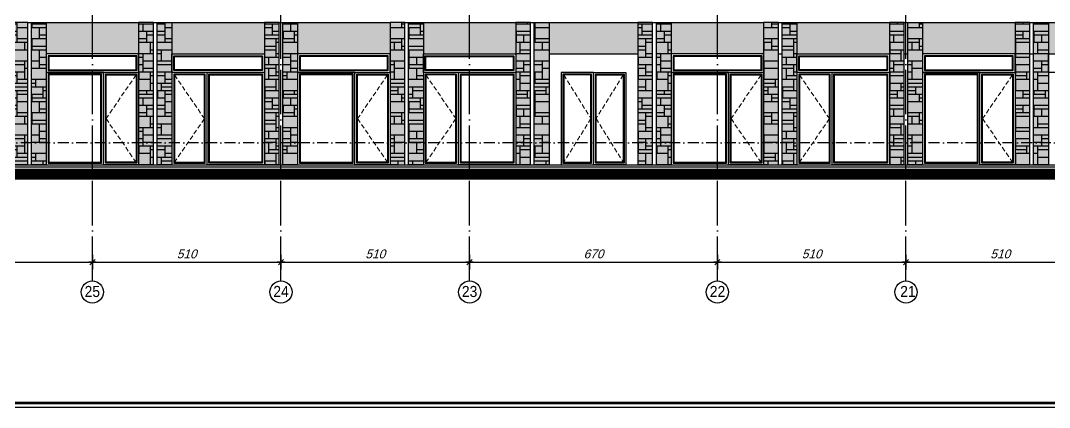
# Model space of a CAD drawing. Extents: x 9615146 to 9672346, y 4699603 to 4705703.
# Drawn here: x 9643409 to 9646191, y 4699603 to 4700649 of the extents above; entities that cross this region are included whole.
import ezdxf
from ezdxf.enums import TextEntityAlignment as Align

# ---------------------------------------------------------------- set-up
doc = ezdxf.new("R2010")
doc.units = 0
doc.header["$LTSCALE"] = 0.5
doc.header["$MEASUREMENT"] = 0
doc.header["$PDSIZE"] = -1
for name, pattern in [('ACAD_ISO04W100', [30, 24, -3, 0, -3]), ('DASHED', [0.75, 0.5, -0.25]), ('OSI1000', [5, 3, -1, 0, -1])]:
    doc.linetypes.add(name, pattern=pattern)
doc.layers.get('0').update_dxf_attribs({"color": 251, "linetype": 'CONTINUOUS'})
doc.layers.get('Defpoints').update_dxf_attribs({"color": 251, "linetype": 'CONTINUOUS'})
for name, color, linetype in [('_axis', 1, 'ACAD_ISO04W100'), ('_axis_num', 1, 'CONTINUOUS'), ('_dimension', 4, 'CONTINUOUS'), ('_dimension_evel', 4, 'CONTINUOUS'), ('_hatch', 9, 'CONTINUOUS'), ('_hatch_construction', 252, 'CONTINUOUS'), ('_table', 3, 'CONTINUOUS'), ('fasadi', 147, 'CONTINUOUS'), ('podlojka', 21, 'CONTINUOUS')]:
    doc.layers.add(name, color=color, linetype=linetype)
doc.layers.add('_punk', color=8, linetype='DASHED', lineweight=9)
doc.styles.add('POMESHTENIA', font='arial.ttf', dxfattribs={"width": 0.9})
doc.styles.add('WIN', font='swindos.shx', dxfattribs={"oblique": 17})
doc.dimstyles.new('dim_50', dxfattribs={"dimtxt": 24, "dimasz": 1, "dimexe": 30, "dimexo": 0, "dimgap": 10, "dimtad": 1, "dimdec": 1, "dimrnd": 0.5, "dimdsep": 46, "dimtxsty": 'WIN', "dimblk1": '1', "dimblk2": '1', "dimsah": 1, "dimcen": 15, "dimdle": 10, "dimse1": 1, "dimse2": 1, "dimadec": 0, "dimazin": 0, "dimtfac": 1, "dimtdec": 1, "dimtix": 1, "dimtmove": 2, "dimatfit": 3, "dimldrblk": '1', "dimfxl": 1, "dimtolj": 1, "dimarcsym": 0})
pattern_1 = [(0, (0, 0), (0, 200), [150, -50]), (0, (0, 10), (0, 200), [-60, 60, -30, 50]), (0, (0, 20), (0, 200), [-90, 110]), (0, (0, 30), (0, 200), [90, -110]), (0, (0, 40), (0, 200), [-40, 160]), (0, (0, 50), (0, 200), [70, -50, 60, -20]), (0, (70, 60), (0, 200), [160, -40]), (0, (-10, 70), (0, 200), [110, -90]), (0, (-40, 80), (0, 200), [90, -110]), (0, (0, 90), (0, 200), [160, -40]), (0, (0, 100), (0, 200), [-80, 50, -30, 40]), (0, (100, 110), (0, 200), [120, -80]), (0, (20, 120), (0, 200), [80, -40, 30, -50]), (0, (60, 130), (0, 200), [80, -30, 50, -40]), (0, (140, 140), (0, 200), [120, -80]), (0, (60, 150), (0, 200), [80, -120]), (0, (100, 160), (0, 200), [90, -110]), (0, (100, 170), (0, 200), [-60, 140]), (0, (40, 180), (0, 200), [60, -140]), (0, (100, 190), (0, 200), [140, -60]), (90, (0, 80), (-200, 1e-14), [30, -80, 70, -20]), (90, (20, 90), (-200, 1e-14), [50, -30, 20, -100]), (90, (30, 50), (-200, 1e-14), [20, -180]), (90, (40, 30), (-200, 1e-14), [20, -120, 30, -30]), (90, (50, 70), (-200, 1e-14), [20, -180]), (90, (60, 0), (-200, 1e-14), [30, -90, 50, -30]), (90, (70, 40), (-200, 1e-14), [30, -170]), (90, (80, 90), (-200, 1e-14), [30, -10, 20, -140]), (90, (90, 10), (-200, 1e-14), [30, -170]), (90, (100, 60), (-200, 1e-14), [30, -10, 30, -20, 50, -60]), (90, (120, 60), (-200, 1e-14), [-140, 20, -20, 20]), (90, (130, 90), (-200, 1e-14), [20, -180]), (90, (140, 20), (-200, 1e-14), [20, -70, 50, -60]), (90, (150, 50), (-200, 1e-14), [10, -130, 30, -30]), (90, (160, 60), (-200, 1e-14), [50, -50, 30, -70]), (90, (170, 110), (-200, 1e-14), [30, -50, 20, -100]), (90, (180, 40), (-200, 1e-14), [20, -180]), (90, (190, 60), (-200, 1e-14), [20, -60, 30, -90])]
pattern_2 = [(0, (3, 0), (30, 15), [27, -3]), (0, (3, 3), (30, 15), [27, -3]), (90, (3, 3), (-30, 15), [12, -3]), (90, (0, 3), (-30, 15), [12, -3])]

# ---------------------------------------------------------------- blocks, each defined once
blk = doc.blocks.new('koloni-flat-13-flat-1')
at = {"layer": 'fasadi'}
for points in [[(0, 0), (40, 0), (40, 385), (0, 385)], [(50, 385), (90, 385), (90, 0), (50, 0)]]:
    blk.add_lwpolyline(points, close=True, dxfattribs=at)
blk = doc.blocks.new('koloni-flat-12-flat-1')
at = {"layer": 'fasadi'}
for points in [[(0, 0), (40, 0), (40, 385), (0, 385)], [(50, 385), (90, 385), (90, 0), (50, 0)]]:
    blk.add_lwpolyline(points, close=True, dxfattribs=at)
blk = doc.blocks.new('koloni-flat-11-flat-1')
at = {"layer": 'fasadi'}
for points in [[(0, 0), (40, 0), (40, 385), (0, 385)], [(50, 385), (90, 385), (90, 0), (50, 0)]]:
    blk.add_lwpolyline(points, close=True, dxfattribs=at)
blk = doc.blocks.new('koloni-flat-10-flat-1')
at = {"layer": 'fasadi'}
for points in [[(0, 0), (40, 0), (40, 385), (0, 385)], [(50, 385), (90, 385), (90, 0), (50, 0)]]:
    blk.add_lwpolyline(points, close=True, dxfattribs=at)
blk = doc.blocks.new('koloni-flat-9-flat-1')
at = {"layer": 'fasadi'}
for points in [[(0, 0), (40, 0), (40, 385), (0, 385)], [(50, 385), (90, 385), (90, 0), (50, 0)]]:
    blk.add_lwpolyline(points, close=True, dxfattribs=at)
blk = doc.blocks.new('koloni-flat-8-flat-1')
at = {"layer": 'fasadi'}
for points in [[(0, 0), (40, 0), (40, 385), (0, 385)], [(50, 385), (90, 385), (90, 0), (50, 0)]]:
    blk.add_lwpolyline(points, close=True, dxfattribs=at)
blk = doc.blocks.new('koloni-flat-7-flat-1')
at = {"layer": 'fasadi'}
for points in [[(0, 0), (40, 0), (40, 385), (0, 385)], [(50, 385), (90, 385), (90, 0), (50, 0)]]:
    blk.add_lwpolyline(points, close=True, dxfattribs=at)
blk = doc.blocks.new('koloni-flat-6-flat-1')
at = {"layer": 'fasadi'}
for points in [[(0, 0), (40, 0), (40, 385), (0, 385)], [(50, 385), (90, 385), (90, 0), (50, 0)]]:
    blk.add_lwpolyline(points, close=True, dxfattribs=at)
blk = doc.blocks.new('koloni-flat-5-flat-1')
at = {"layer": 'fasadi'}
for points in [[(0, 0), (40, 0), (40, 385), (0, 385)], [(50, 385), (90, 385), (90, 0), (50, 0)]]:
    blk.add_lwpolyline(points, close=True, dxfattribs=at)
blk = doc.blocks.new('1')
for p, q in [((-10, 0), (10, 0)), ((-7.1, -7.1), (7.1, 7.1)), ((0, 20), (0, -20))]:
    blk.add_line(p, q)
blk = doc.blocks.new('*D56')
at = {"layer": '_dimension', "color": 0, "lineweight": -2, "ltscale": 30, "transparency": 16777216}
blk.add_line((9642934.2, 4699996.1), (9643602.2, 4699996.1), dxfattribs=at)
at = {"layer": 'Defpoints', "color": 0, "ltscale": 30, "transparency": 16777216}
for p in [(9643603.2, 4699996.1), (9642933.2, 4699945.3), (9643603.2, 4699945.3)]:
    blk.add_point(p, dxfattribs=at)
at = {"layer": '_dimension', "color": 0, "lineweight": -2, "ltscale": 30, "transparency": 16777216, "rotation": 180}
blk.add_blockref('1', (9642933.2, 4699996.1), dxfattribs=at)
at = {"layer": '_dimension', "color": 0, "lineweight": -2, "ltscale": 30, "transparency": 16777216}
blk.add_blockref('1', (9643603.2, 4699996.1), dxfattribs=at)
at = {"layer": '_dimension', "color": 0, "ltscale": 30, "transparency": 16777216, "insert": (9643268.2, 4700018.1), "char_height": 24, "attachment_point": 5, "style": 'WIN'}
blk.add_mtext('\\A1;670', dxfattribs=at)
blk = doc.blocks.new('*D57')
at = {"layer": '_dimension', "color": 0, "lineweight": -2, "ltscale": 30, "transparency": 16777216}
blk.add_line((9643604.2, 4699996.1), (9644112.2, 4699996.1), dxfattribs=at)
at = {"layer": 'Defpoints', "color": 0, "ltscale": 30, "transparency": 16777216}
for p in [(9644113.2, 4699996.1), (9643603.2, 4699945.3), (9644113.2, 4699945.3)]:
    blk.add_point(p, dxfattribs=at)
at = {"layer": '_dimension', "color": 0, "lineweight": -2, "ltscale": 30, "transparency": 16777216, "rotation": 180}
blk.add_blockref('1', (9643603.2, 4699996.1), dxfattribs=at)
at = {"layer": '_dimension', "color": 0, "lineweight": -2, "ltscale": 30, "transparency": 16777216}
blk.add_blockref('1', (9644113.2, 4699996.1), dxfattribs=at)
at = {"layer": '_dimension', "color": 0, "ltscale": 30, "transparency": 16777216, "insert": (9643858.2, 4700018.1), "char_height": 24, "attachment_point": 5, "style": 'WIN'}
blk.add_mtext('\\A1;510', dxfattribs=at)
blk = doc.blocks.new('*D58')
at = {"layer": '_dimension', "color": 0, "lineweight": -2, "ltscale": 30, "transparency": 16777216}
blk.add_line((9644114.2, 4699996.1), (9644622.2, 4699996.1), dxfattribs=at)
at = {"layer": 'Defpoints', "color": 0, "ltscale": 30, "transparency": 16777216}
for p in [(9644623.2, 4699996.1), (9644623.2, 4699975.9), (9644113.2, 4699945.3)]:
    blk.add_point(p, dxfattribs=at)
at = {"layer": '_dimension', "color": 0, "lineweight": -2, "ltscale": 30, "transparency": 16777216, "rotation": 180}
blk.add_blockref('1', (9644113.2, 4699996.1), dxfattribs=at)
at = {"layer": '_dimension', "color": 0, "lineweight": -2, "ltscale": 30, "transparency": 16777216}
blk.add_blockref('1', (9644623.2, 4699996.1), dxfattribs=at)
at = {"layer": '_dimension', "color": 0, "ltscale": 30, "transparency": 16777216, "insert": (9644368.2, 4700018.1), "char_height": 24, "attachment_point": 5, "style": 'WIN'}
blk.add_mtext('\\A1;510', dxfattribs=at)
blk = doc.blocks.new('*D59')
at = {"layer": '_dimension', "color": 0, "lineweight": -2, "ltscale": 30, "transparency": 16777216}
blk.add_line((9644624.2, 4699996.1), (9645292.2, 4699996.1), dxfattribs=at)
at = {"layer": 'Defpoints', "color": 0, "ltscale": 30, "transparency": 16777216}
for p in [(9644623.2, 4699975.9), (9645293.2, 4699996.1), (9645293.2, 4699975.9)]:
    blk.add_point(p, dxfattribs=at)
at = {"layer": '_dimension', "color": 0, "lineweight": -2, "ltscale": 30, "transparency": 16777216, "rotation": 180}
blk.add_blockref('1', (9644623.2, 4699996.1), dxfattribs=at)
at = {"layer": '_dimension', "color": 0, "lineweight": -2, "ltscale": 30, "transparency": 16777216}
blk.add_blockref('1', (9645293.2, 4699996.1), dxfattribs=at)
at = {"layer": '_dimension', "color": 0, "ltscale": 30, "transparency": 16777216, "insert": (9644958.2, 4700018.1), "char_height": 24, "attachment_point": 5, "style": 'WIN'}
blk.add_mtext('\\A1;670', dxfattribs=at)
blk = doc.blocks.new('*D60')
at = {"layer": '_dimension', "color": 0, "lineweight": -2, "ltscale": 30, "transparency": 16777216}
blk.add_line((9645294.2, 4699996.1), (9645802.2, 4699996.1), dxfattribs=at)
at = {"layer": 'Defpoints', "color": 0, "ltscale": 30, "transparency": 16777216}
for p in [(9645293.2, 4699975.9), (9645803.2, 4699996.1), (9645803.2, 4699975.9)]:
    blk.add_point(p, dxfattribs=at)
at = {"layer": '_dimension', "color": 0, "lineweight": -2, "ltscale": 30, "transparency": 16777216, "rotation": 180}
blk.add_blockref('1', (9645293.2, 4699996.1), dxfattribs=at)
at = {"layer": '_dimension', "color": 0, "lineweight": -2, "ltscale": 30, "transparency": 16777216}
blk.add_blockref('1', (9645803.2, 4699996.1), dxfattribs=at)
at = {"layer": '_dimension', "color": 0, "ltscale": 30, "transparency": 16777216, "insert": (9645548.2, 4700018.1), "char_height": 24, "attachment_point": 5, "style": 'WIN'}
blk.add_mtext('\\A1;510', dxfattribs=at)
blk = doc.blocks.new('*D61')
at = {"layer": '_dimension', "color": 0, "lineweight": -2, "ltscale": 30, "transparency": 16777216}
blk.add_line((9645804.2, 4699996.1), (9646312.2, 4699996.1), dxfattribs=at)
at = {"layer": 'Defpoints', "color": 0, "ltscale": 30, "transparency": 16777216}
for p in [(9645803.2, 4699975.9), (9646313.2, 4699996.1), (9646313.2, 4699975.9)]:
    blk.add_point(p, dxfattribs=at)
at = {"layer": '_dimension', "color": 0, "lineweight": -2, "ltscale": 30, "transparency": 16777216, "rotation": 180}
blk.add_blockref('1', (9645803.2, 4699996.1), dxfattribs=at)
at = {"layer": '_dimension', "color": 0, "lineweight": -2, "ltscale": 30, "transparency": 16777216}
blk.add_blockref('1', (9646313.2, 4699996.1), dxfattribs=at)
at = {"layer": '_dimension', "color": 0, "ltscale": 30, "transparency": 16777216, "insert": (9646058.2, 4700018.1), "char_height": 24, "attachment_point": 5, "style": 'WIN'}
blk.add_mtext('\\A1;510', dxfattribs=at)

msp = doc.modelspace()

# ---------------------------------------------------------------- hatches: boundary and pattern name
at = {"layer": '_hatch', "ltscale": 30, "true_color": 0xb4b09d}
h = msp.add_hatch(color=253, dxfattribs=at)
h.dxf.hatch_style = 1
h.paths.add_polyline_path([(9643428.23, 4700643.84), (9643388.23, 4700643.84), (9643388.23, 4700258.84), (9643428.23, 4700258.84)])
h.paths.add_polyline_path([(9643478.23, 4700508.84), (9643478.23, 4700643.84), (9643468.23, 4700643.84), (9643438.23, 4700643.84), (9643438.23, 4700258.84), (9643478.23, 4700258.84)])
at = {"layer": '_hatch', "ltscale": 30, "true_color": 0xb97b1d}
h = msp.add_hatch(color=32, dxfattribs=at)
h.dxf.hatch_style = 1
h.paths.add_polyline_path([(9645078.23, 4700558.84), (9645078.23, 4700643.84), (9644838.23, 4700643.84), (9644838.23, 4700558.84)])
h.paths.add_polyline_path([(9644623.23, 4700643.84), (9644623.23, 4700558.84), (9644748.23, 4700558.84), (9644748.23, 4700643.84)])
h.paths.add_polyline_path([(9644498.23, 4700558.84), (9644623.23, 4700558.84), (9644623.23, 4700643.84), (9644498.23, 4700643.84)])
h.paths.add_polyline_path([(9644408.23, 4700558.84), (9644408.23, 4700643.84), (9644158.23, 4700643.84), (9644158.23, 4700558.84)])
h.paths.add_polyline_path([(9643818.23, 4700643.84), (9643818.23, 4700558.84), (9644068.23, 4700558.84), (9644068.23, 4700643.84)])
h.paths.add_polyline_path([(9643728.23, 4700643.84), (9643603.23, 4700643.84), (9643603.23, 4700558.84), (9643728.23, 4700558.84)])
h.paths.add_polyline_path([(9643603.23, 4700643.84), (9643478.23, 4700643.84), (9643478.23, 4700558.84), (9643603.23, 4700558.84)])
at = {"layer": '_hatch', "ltscale": 30, "true_color": 0xb4b09d}
h = msp.add_hatch(color=253, dxfattribs=at)
h.dxf.hatch_style = 1
h.paths.add_polyline_path([(9643768.23, 4700643.84), (9643728.23, 4700643.84), (9643728.23, 4700258.84), (9643768.23, 4700258.84)])
h.paths.add_polyline_path([(9643818.23, 4700508.84), (9643818.23, 4700643.84), (9643808.23, 4700643.84), (9643778.23, 4700643.84), (9643778.23, 4700258.84), (9643818.23, 4700258.84)])
h.paths.add_polyline_path([(9644108.23, 4700643.84), (9644068.23, 4700643.84), (9644068.23, 4700258.84), (9644108.23, 4700258.84)])
h.paths.add_polyline_path([(9644158.23, 4700508.84), (9644158.23, 4700643.84), (9644148.23, 4700643.84), (9644118.23, 4700643.84), (9644118.23, 4700258.84), (9644158.23, 4700258.84)])
h.paths.add_polyline_path([(9644448.23, 4700643.84), (9644408.23, 4700643.84), (9644408.23, 4700258.84), (9644448.23, 4700258.84)])
h.paths.add_polyline_path([(9644498.23, 4700508.84), (9644498.23, 4700643.84), (9644488.23, 4700643.84), (9644458.23, 4700643.84), (9644458.23, 4700258.84), (9644498.23, 4700258.84)])
h.paths.add_polyline_path([(9644788.23, 4700643.84), (9644748.23, 4700643.84), (9644748.23, 4700258.84), (9644788.23, 4700258.84)])
h.paths.add_polyline_path([(9644838.23, 4700643.84), (9644818.23, 4700643.84), (9644798.23, 4700643.84), (9644798.23, 4700258.84), (9644838.23, 4700258.84)])
h = msp.add_hatch(color=253, dxfattribs=at)
h.dxf.hatch_style = 1
h.paths.add_polyline_path([(9645118.23, 4700643.84), (9645078.23, 4700643.84), (9645078.23, 4700258.84), (9645118.23, 4700258.84)])
h.paths.add_polyline_path([(9645168.23, 4700508.84), (9645168.23, 4700643.84), (9645158.23, 4700643.84), (9645128.23, 4700643.84), (9645128.23, 4700258.84), (9645168.23, 4700258.84)])
h.paths.add_polyline_path([(9645458.23, 4700643.84), (9645418.23, 4700643.84), (9645418.23, 4700258.84), (9645458.23, 4700258.84)])
h.paths.add_polyline_path([(9645508.23, 4700508.84), (9645508.23, 4700643.84), (9645498.23, 4700643.84), (9645468.23, 4700643.84), (9645468.23, 4700258.84), (9645508.23, 4700258.84)])
h.paths.add_polyline_path([(9645798.23, 4700643.84), (9645758.23, 4700643.84), (9645758.23, 4700258.84), (9645798.23, 4700258.84)])
h.paths.add_polyline_path([(9645848.23, 4700508.84), (9645848.23, 4700643.84), (9645838.23, 4700643.84), (9645808.23, 4700643.84), (9645808.23, 4700258.84), (9645848.23, 4700258.84)])
h.paths.add_polyline_path([(9646138.23, 4700643.84), (9646098.23, 4700643.84), (9646098.23, 4700258.84), (9646138.23, 4700258.84)])
h.paths.add_polyline_path([(9646188.23, 4700508.84), (9646188.23, 4700643.84), (9646178.23, 4700643.84), (9646148.23, 4700643.84), (9646148.23, 4700258.84), (9646188.23, 4700258.84)])
h.paths.add_polyline_path([(9646478.23, 4700643.84), (9646438.23, 4700643.84), (9646438.23, 4700258.84), (9646478.23, 4700258.84)])
h.paths.add_polyline_path([(9646528.23, 4700643.84), (9646508.23, 4700643.84), (9646488.23, 4700643.84), (9646488.23, 4700258.84), (9646528.23, 4700258.84)])
at = {"layer": '_hatch', "ltscale": 30, "true_color": 0xb97b1d}
h = msp.add_hatch(color=32, dxfattribs=at)
h.dxf.hatch_style = 1
h.paths.add_polyline_path([(9646313.23, 4700643.84), (9646313.23, 4700558.84), (9646438.23, 4700558.84), (9646438.23, 4700643.84)])
h.paths.add_polyline_path([(9646188.23, 4700643.84), (9646188.23, 4700558.84), (9646313.23, 4700558.84), (9646313.23, 4700643.84)])
h.paths.add_polyline_path([(9645848.23, 4700643.84), (9645848.23, 4700558.84), (9646098.23, 4700558.84), (9646098.23, 4700643.84)])
h.paths.add_polyline_path([(9645508.23, 4700643.84), (9645508.23, 4700558.84), (9645758.23, 4700558.84), (9645758.23, 4700643.84)])
h.paths.add_polyline_path([(9645293.23, 4700643.84), (9645293.23, 4700558.84), (9645418.23, 4700558.84), (9645418.23, 4700643.84)])
h.paths.add_polyline_path([(9645168.23, 4700643.84), (9645168.23, 4700558.84), (9645293.23, 4700558.84), (9645293.23, 4700643.84)])
at = {"layer": '_hatch_construction', "ltscale": 40}
h = msp.add_hatch(dxfattribs=at)
h.set_pattern_fill('CUTSTONE', color=250, scale=200, style=0, pattern_type=2)
h.set_pattern_definition(pattern_1)
h.paths.add_polyline_path([(9643428.23, 4700643.84), (9643388.23, 4700643.84), (9643388.23, 4700258.84), (9643428.23, 4700258.84)])
h.paths.add_polyline_path([(9643478.23, 4700508.84), (9643478.23, 4700643.84), (9643468.23, 4700643.84), (9643438.23, 4700643.84), (9643438.23, 4700258.84), (9643478.23, 4700258.84)])
h = msp.add_hatch(dxfattribs=at)
h.set_pattern_fill('EGGCRATE', color=250, scale=30, style=0, pattern_type=2)
h.set_pattern_definition(pattern_2)
h.paths.add_polyline_path([(9645078.23, 4700558.84), (9645078.23, 4700643.84), (9644838.23, 4700643.84), (9644838.23, 4700558.84)])
h.paths.add_polyline_path([(9644623.23, 4700643.84), (9644623.23, 4700558.84), (9644748.23, 4700558.84), (9644748.23, 4700643.84)])
h.paths.add_polyline_path([(9644498.23, 4700558.84), (9644623.23, 4700558.84), (9644623.23, 4700643.84), (9644498.23, 4700643.84)])
h.paths.add_polyline_path([(9644408.23, 4700558.84), (9644408.23, 4700643.84), (9644158.23, 4700643.84), (9644158.23, 4700558.84)])
h.paths.add_polyline_path([(9643818.23, 4700643.84), (9643818.23, 4700558.84), (9644068.23, 4700558.84), (9644068.23, 4700643.84)])
h.paths.add_polyline_path([(9643728.23, 4700643.84), (9643603.23, 4700643.84), (9643603.23, 4700558.84), (9643728.23, 4700558.84)])
h.paths.add_polyline_path([(9643603.23, 4700643.84), (9643478.23, 4700643.84), (9643478.23, 4700558.84), (9643603.23, 4700558.84)])
h = msp.add_hatch(dxfattribs=at)
h.set_pattern_fill('CUTSTONE', color=250, scale=200, style=0, pattern_type=2)
h.set_pattern_definition(pattern_1)
h.paths.add_polyline_path([(9643768.23, 4700643.84), (9643728.23, 4700643.84), (9643728.23, 4700258.84), (9643768.23, 4700258.84)])
h.paths.add_polyline_path([(9643818.23, 4700508.84), (9643818.23, 4700643.84), (9643808.23, 4700643.84), (9643778.23, 4700643.84), (9643778.23, 4700258.84), (9643818.23, 4700258.84)])
h.paths.add_polyline_path([(9644108.23, 4700643.84), (9644068.23, 4700643.84), (9644068.23, 4700258.84), (9644108.23, 4700258.84)])
h.paths.add_polyline_path([(9644158.23, 4700508.84), (9644158.23, 4700643.84), (9644148.23, 4700643.84), (9644118.23, 4700643.84), (9644118.23, 4700258.84), (9644158.23, 4700258.84)])
h.paths.add_polyline_path([(9644448.23, 4700643.84), (9644408.23, 4700643.84), (9644408.23, 4700258.84), (9644448.23, 4700258.84)])
h.paths.add_polyline_path([(9644498.23, 4700508.84), (9644498.23, 4700643.84), (9644488.23, 4700643.84), (9644458.23, 4700643.84), (9644458.23, 4700258.84), (9644498.23, 4700258.84)])
h.paths.add_polyline_path([(9644788.23, 4700643.84), (9644748.23, 4700643.84), (9644748.23, 4700258.84), (9644788.23, 4700258.84)])
h.paths.add_polyline_path([(9644838.23, 4700643.84), (9644818.23, 4700643.84), (9644798.23, 4700643.84), (9644798.23, 4700258.84), (9644838.23, 4700258.84)])
h = msp.add_hatch(dxfattribs=at)
h.set_pattern_fill('CUTSTONE', color=250, scale=200, style=0, pattern_type=2)
h.set_pattern_definition(pattern_1)
h.paths.add_polyline_path([(9645118.23, 4700643.84), (9645078.23, 4700643.84), (9645078.23, 4700258.84), (9645118.23, 4700258.84)])
h.paths.add_polyline_path([(9645168.23, 4700508.84), (9645168.23, 4700643.84), (9645158.23, 4700643.84), (9645128.23, 4700643.84), (9645128.23, 4700258.84), (9645168.23, 4700258.84)])
h.paths.add_polyline_path([(9645458.23, 4700643.84), (9645418.23, 4700643.84), (9645418.23, 4700258.84), (9645458.23, 4700258.84)])
h.paths.add_polyline_path([(9645508.23, 4700508.84), (9645508.23, 4700643.84), (9645498.23, 4700643.84), (9645468.23, 4700643.84), (9645468.23, 4700258.84), (9645508.23, 4700258.84)])
h.paths.add_polyline_path([(9645798.23, 4700643.84), (9645758.23, 4700643.84), (9645758.23, 4700258.84), (9645798.23, 4700258.84)])
h.paths.add_polyline_path([(9645848.23, 4700508.84), (9645848.23, 4700643.84), (9645838.23, 4700643.84), (9645808.23, 4700643.84), (9645808.23, 4700258.84), (9645848.23, 4700258.84)])
h.paths.add_polyline_path([(9646138.23, 4700643.84), (9646098.23, 4700643.84), (9646098.23, 4700258.84), (9646138.23, 4700258.84)])
h.paths.add_polyline_path([(9646188.23, 4700508.84), (9646188.23, 4700643.84), (9646178.23, 4700643.84), (9646148.23, 4700643.84), (9646148.23, 4700258.84), (9646188.23, 4700258.84)])
h.paths.add_polyline_path([(9646478.23, 4700643.84), (9646438.23, 4700643.84), (9646438.23, 4700258.84), (9646478.23, 4700258.84)])
h.paths.add_polyline_path([(9646528.23, 4700643.84), (9646508.23, 4700643.84), (9646488.23, 4700643.84), (9646488.23, 4700258.84), (9646528.23, 4700258.84)])
h = msp.add_hatch(dxfattribs=at)
h.set_pattern_fill('EGGCRATE', color=250, scale=30, style=0, pattern_type=2)
h.set_pattern_definition(pattern_2)
h.paths.add_polyline_path([(9646313.23, 4700643.84), (9646313.23, 4700558.84), (9646438.23, 4700558.84), (9646438.23, 4700643.84)])
h.paths.add_polyline_path([(9646188.23, 4700643.84), (9646188.23, 4700558.84), (9646313.23, 4700558.84), (9646313.23, 4700643.84)])
h.paths.add_polyline_path([(9645848.23, 4700643.84), (9645848.23, 4700558.84), (9646098.23, 4700558.84), (9646098.23, 4700643.84)])
h.paths.add_polyline_path([(9645508.23, 4700643.84), (9645508.23, 4700558.84), (9645758.23, 4700558.84), (9645758.23, 4700643.84)])
h.paths.add_polyline_path([(9645293.23, 4700643.84), (9645293.23, 4700558.84), (9645418.23, 4700558.84), (9645418.23, 4700643.84)])
h.paths.add_polyline_path([(9645168.23, 4700643.84), (9645168.23, 4700558.84), (9645293.23, 4700558.84), (9645293.23, 4700643.84)])

# ---------------------------------------------------------------- linework, layer by layer
at = {"layer": '_axis', "ltscale": 10}
for p, q in [((9643603.23, 4699945.26), (9643603.23, 4702088.08)), ((9644113.23, 4699945.26), (9644113.23, 4702088.08)), ((9644623.23, 4699945.26), (9644623.23, 4702088.08)), ((9645293.23, 4699945.26), (9645293.23, 4702088.08)), ((9645803.23, 4699945.26), (9645803.23, 4702088.08))]:
    msp.add_line(p, q, dxfattribs=at)
at = {"layer": '_axis_num'}
for centre in [(9643603.23, 4699915.26), (9644113.23, 4699915.26), (9644623.23, 4699915.26), (9645293.23, 4699915.26), (9645803.23, 4699915.26)]:
    msp.add_circle(centre, 30, dxfattribs=at)
at = {"layer": '_dimension_evel', "linetype": 'OSI1000', "ltscale": 20}
msp.add_line((9650202.81, 4700318.84), (9639577.02, 4700318.84), dxfattribs=at)
at = {"layer": '_hatch', "color": 252, "ltscale": 10, "const_width": 30}
msp.add_lwpolyline([(9639809.55, 4700083.84), (9639999.85, 4700083.84), (9640872.86, 4700233.84), (9650202.81, 4700233.84)], dxfattribs=at)
at = {"layer": '_punk', "ltscale": 50}
for p, q in [((9643721.23, 4700501.84), (9643640.23, 4700383.84)), ((9643825.23, 4700501.84), (9643906.23, 4700383.84)), ((9644401.23, 4700501.84), (9644320.23, 4700383.84)), ((9644505.23, 4700501.84), (9644586.23, 4700383.84)), ((9644877.73, 4700501.84), (9644951.23, 4700383.84)), ((9645038.73, 4700501.84), (9644965.23, 4700383.84)), ((9645411.23, 4700501.84), (9645330.23, 4700383.84)), ((9645515.23, 4700501.84), (9645596.23, 4700383.84)), ((9646091.23, 4700501.84), (9646010.23, 4700383.84)), ((9643640.23, 4700383.84), (9643721.23, 4700265.84)), ((9643906.23, 4700383.84), (9643825.23, 4700265.84)), ((9644320.23, 4700383.84), (9644401.23, 4700265.84)), ((9644586.23, 4700383.84), (9644505.23, 4700265.84)), ((9644951.23, 4700383.84), (9644877.73, 4700265.84)), ((9644965.23, 4700383.84), (9645038.73, 4700265.84)), ((9645330.23, 4700383.84), (9645411.23, 4700265.84)), ((9645596.23, 4700383.84), (9645515.23, 4700265.84)), ((9646010.23, 4700383.84), (9646091.23, 4700265.84))]:
    msp.add_line(p, q, dxfattribs=at)
at = {"layer": '_table', "ltscale": 10}
msp.add_lwpolyline([(9639346.03, 4702603.38), (9651646.03, 4702603.38), (9651646.03, 4699603.38), (9639346.03, 4699603.38)], close=True, dxfattribs=at)
msp.add_lwpolyline([(9639497.71, 4702591.38, 6.84, 6.84, 0), (9651634.03, 4702591.38, 6.84, 6.84, 0), (9651634.03, 4699615.38, 6.84, 6.84, 0), (9639497.71, 4699615.38, 6.84, 6.84, 0)], format="xyseb", close=True, dxfattribs=at)
at = {"layer": 'fasadi'}
for p, q in [((9643428.23, 4700643.84), (9643438.23, 4700643.84)), ((9643468.23, 4700643.84), (9643728.23, 4700643.84)), ((9643768.23, 4700643.84), (9643778.23, 4700643.84)), ((9643808.23, 4700643.84), (9644068.23, 4700643.84)), ((9644108.23, 4700643.84), (9644118.23, 4700643.84)), ((9644148.23, 4700643.84), (9644408.23, 4700643.84)), ((9644448.23, 4700643.84), (9644458.23, 4700643.84)), ((9644488.23, 4700643.84), (9644748.23, 4700643.84)), ((9644788.23, 4700643.84), (9644798.23, 4700643.84)), ((9644818.23, 4700643.84), (9645078.23, 4700643.84)), ((9645118.23, 4700643.84), (9645128.23, 4700643.84)), ((9645158.23, 4700643.84), (9645418.23, 4700643.84)), ((9645458.23, 4700643.84), (9645468.23, 4700643.84)), ((9645498.23, 4700643.84), (9645758.23, 4700643.84)), ((9645798.23, 4700643.84), (9645808.23, 4700643.84)), ((9645838.23, 4700643.84), (9646098.23, 4700643.84)), ((9646138.23, 4700643.84), (9646148.23, 4700643.84)), ((9646178.23, 4700643.84), (9646438.23, 4700643.84)), ((9644838.23, 4700558.84), (9645078.23, 4700558.84)), ((9645458.23, 4700558.84), (9645468.23, 4700558.84)), ((9645798.23, 4700558.84), (9645808.23, 4700558.84)), ((9646138.23, 4700558.84), (9646148.23, 4700558.84))]:
    msp.add_line(p, q, dxfattribs=at)
for points in [[(9643478.23, 4700508.84), (9643728.23, 4700508.84), (9643728.23, 4700558.84), (9643478.23, 4700558.84)], [(9644068.23, 4700508.84), (9643818.23, 4700508.84), (9643818.23, 4700558.84), (9644068.23, 4700558.84)], [(9644158.23, 4700508.84), (9644408.23, 4700508.84), (9644408.23, 4700558.84), (9644158.23, 4700558.84)], [(9644748.23, 4700508.84), (9644498.23, 4700508.84), (9644498.23, 4700558.84), (9644748.23, 4700558.84)], [(9645168.23, 4700508.84), (9645418.23, 4700508.84), (9645418.23, 4700558.84), (9645168.23, 4700558.84)], [(9645758.23, 4700508.84), (9645508.23, 4700508.84), (9645508.23, 4700558.84), (9645758.23, 4700558.84)], [(9645848.23, 4700508.84), (9646098.23, 4700508.84), (9646098.23, 4700558.84), (9645848.23, 4700558.84)], [(9646438.23, 4700508.84), (9646188.23, 4700508.84), (9646188.23, 4700558.84), (9646438.23, 4700558.84)], [(9643483.23, 4700513.84), (9643723.23, 4700513.84), (9643723.23, 4700553.84), (9643483.23, 4700553.84)], [(9643485.23, 4700515.84), (9643721.23, 4700515.84), (9643721.23, 4700551.84), (9643485.23, 4700551.84)], [(9644063.23, 4700513.84), (9643823.23, 4700513.84), (9643823.23, 4700553.84), (9644063.23, 4700553.84)], [(9644061.23, 4700515.84), (9643825.23, 4700515.84), (9643825.23, 4700551.84), (9644061.23, 4700551.84)], [(9644163.23, 4700513.84), (9644403.23, 4700513.84), (9644403.23, 4700553.84), (9644163.23, 4700553.84)], [(9644165.23, 4700515.84), (9644401.23, 4700515.84), (9644401.23, 4700551.84), (9644165.23, 4700551.84)], [(9644743.23, 4700513.84), (9644503.23, 4700513.84), (9644503.23, 4700553.84), (9644743.23, 4700553.84)], [(9644741.23, 4700515.84), (9644505.23, 4700515.84), (9644505.23, 4700551.84), (9644741.23, 4700551.84)], [(9645173.23, 4700513.84), (9645413.23, 4700513.84), (9645413.23, 4700553.84), (9645173.23, 4700553.84)], [(9645175.23, 4700515.84), (9645411.23, 4700515.84), (9645411.23, 4700551.84), (9645175.23, 4700551.84)], [(9645753.23, 4700513.84), (9645513.23, 4700513.84), (9645513.23, 4700553.84), (9645753.23, 4700553.84)], [(9645751.23, 4700515.84), (9645515.23, 4700515.84), (9645515.23, 4700551.84), (9645751.23, 4700551.84)], [(9645853.23, 4700513.84), (9646093.23, 4700513.84), (9646093.23, 4700553.84), (9645853.23, 4700553.84)], [(9645855.23, 4700515.84), (9646091.23, 4700515.84), (9646091.23, 4700551.84), (9645855.23, 4700551.84)], [(9643478.23, 4700258.84), (9643633.23, 4700258.84), (9643633.23, 4700508.84), (9643478.23, 4700508.84)], [(9643483.23, 4700263.84), (9643628.23, 4700263.84), (9643628.23, 4700503.84), (9643483.23, 4700503.84)], [(9643485.23, 4700265.84), (9643626.23, 4700265.84), (9643626.23, 4700501.84), (9643485.23, 4700501.84)], [(9643728.23, 4700258.84), (9643633.23, 4700258.84), (9643633.23, 4700508.84), (9643728.23, 4700508.84)], [(9643723.23, 4700263.84), (9643638.23, 4700263.84), (9643638.23, 4700503.84), (9643723.23, 4700503.84)], [(9643721.23, 4700265.84), (9643640.23, 4700265.84), (9643640.23, 4700501.84), (9643721.23, 4700501.84)], [(9643818.23, 4700258.84), (9643913.23, 4700258.84), (9643913.23, 4700508.84), (9643818.23, 4700508.84)], [(9643823.23, 4700263.84), (9643908.23, 4700263.84), (9643908.23, 4700503.84), (9643823.23, 4700503.84)], [(9643825.23, 4700265.84), (9643906.23, 4700265.84), (9643906.23, 4700501.84), (9643825.23, 4700501.84)], [(9644068.23, 4700258.84), (9643913.23, 4700258.84), (9643913.23, 4700508.84), (9644068.23, 4700508.84)], [(9644063.23, 4700263.84), (9643918.23, 4700263.84), (9643918.23, 4700503.84), (9644063.23, 4700503.84)], [(9644061.23, 4700265.84), (9643920.23, 4700265.84), (9643920.23, 4700501.84), (9644061.23, 4700501.84)], [(9644158.23, 4700258.84), (9644313.23, 4700258.84), (9644313.23, 4700508.84), (9644158.23, 4700508.84)], [(9644163.23, 4700263.84), (9644308.23, 4700263.84), (9644308.23, 4700503.84), (9644163.23, 4700503.84)], [(9644165.23, 4700265.84), (9644306.23, 4700265.84), (9644306.23, 4700501.84), (9644165.23, 4700501.84)], [(9644408.23, 4700258.84), (9644313.23, 4700258.84), (9644313.23, 4700508.84), (9644408.23, 4700508.84)], [(9644403.23, 4700263.84), (9644318.23, 4700263.84), (9644318.23, 4700503.84), (9644403.23, 4700503.84)], [(9644401.23, 4700265.84), (9644320.23, 4700265.84), (9644320.23, 4700501.84), (9644401.23, 4700501.84)], [(9644498.23, 4700258.84), (9644593.23, 4700258.84), (9644593.23, 4700508.84), (9644498.23, 4700508.84)], [(9644503.23, 4700263.84), (9644588.23, 4700263.84), (9644588.23, 4700503.84), (9644503.23, 4700503.84)], [(9644505.23, 4700265.84), (9644586.23, 4700265.84), (9644586.23, 4700501.84), (9644505.23, 4700501.84)], [(9644748.23, 4700258.84), (9644593.23, 4700258.84), (9644593.23, 4700508.84), (9644748.23, 4700508.84)], [(9644743.23, 4700263.84), (9644598.23, 4700263.84), (9644598.23, 4700503.84), (9644743.23, 4700503.84)], [(9644741.23, 4700265.84), (9644600.23, 4700265.84), (9644600.23, 4700501.84), (9644741.23, 4700501.84)], [(9644870.73, 4700258.84), (9644958.23, 4700258.84), (9644958.23, 4700508.84), (9644870.73, 4700508.84)], [(9644875.73, 4700263.84), (9644953.23, 4700263.84), (9644953.23, 4700503.84), (9644875.73, 4700503.84)], [(9644877.73, 4700265.84), (9644951.23, 4700265.84), (9644951.23, 4700501.84), (9644877.73, 4700501.84)], [(9645045.73, 4700258.84), (9644958.23, 4700258.84), (9644958.23, 4700508.84), (9645045.73, 4700508.84)], [(9645040.73, 4700263.84), (9644963.23, 4700263.84), (9644963.23, 4700503.84), (9645040.73, 4700503.84)], [(9645038.73, 4700265.84), (9644965.23, 4700265.84), (9644965.23, 4700501.84), (9645038.73, 4700501.84)], [(9645168.23, 4700258.84), (9645323.23, 4700258.84), (9645323.23, 4700508.84), (9645168.23, 4700508.84)], [(9645173.23, 4700263.84), (9645318.23, 4700263.84), (9645318.23, 4700503.84), (9645173.23, 4700503.84)], [(9645175.23, 4700265.84), (9645316.23, 4700265.84), (9645316.23, 4700501.84), (9645175.23, 4700501.84)], [(9645418.23, 4700258.84), (9645323.23, 4700258.84), (9645323.23, 4700508.84), (9645418.23, 4700508.84)], [(9645413.23, 4700263.84), (9645328.23, 4700263.84), (9645328.23, 4700503.84), (9645413.23, 4700503.84)], [(9645411.23, 4700265.84), (9645330.23, 4700265.84), (9645330.23, 4700501.84), (9645411.23, 4700501.84)], [(9645508.23, 4700258.84), (9645603.23, 4700258.84), (9645603.23, 4700508.84), (9645508.23, 4700508.84)], [(9645513.23, 4700263.84), (9645598.23, 4700263.84), (9645598.23, 4700503.84), (9645513.23, 4700503.84)], [(9645515.23, 4700265.84), (9645596.23, 4700265.84), (9645596.23, 4700501.84), (9645515.23, 4700501.84)], [(9645758.23, 4700258.84), (9645603.23, 4700258.84), (9645603.23, 4700508.84), (9645758.23, 4700508.84)], [(9645753.23, 4700263.84), (9645608.23, 4700263.84), (9645608.23, 4700503.84), (9645753.23, 4700503.84)], [(9645751.23, 4700265.84), (9645610.23, 4700265.84), (9645610.23, 4700501.84), (9645751.23, 4700501.84)], [(9645848.23, 4700258.84), (9646003.23, 4700258.84), (9646003.23, 4700508.84), (9645848.23, 4700508.84)], [(9645853.23, 4700263.84), (9645998.23, 4700263.84), (9645998.23, 4700503.84), (9645853.23, 4700503.84)], [(9645855.23, 4700265.84), (9645996.23, 4700265.84), (9645996.23, 4700501.84), (9645855.23, 4700501.84)], [(9646098.23, 4700258.84), (9646003.23, 4700258.84), (9646003.23, 4700508.84), (9646098.23, 4700508.84)], [(9646093.23, 4700263.84), (9646008.23, 4700263.84), (9646008.23, 4700503.84), (9646093.23, 4700503.84)], [(9646091.23, 4700265.84), (9646010.23, 4700265.84), (9646010.23, 4700501.84), (9646091.23, 4700501.84)], [(9646188.23, 4700258.84), (9646283.23, 4700258.84), (9646283.23, 4700508.84), (9646188.23, 4700508.84)]]:
    msp.add_lwpolyline(points, close=True, dxfattribs=at)
at = {"layer": 'fasadi', "ltscale": 30}
for points in [[(9639997.72, 4700108.84), (9640870.73, 4700258.84), (9650202.81, 4700258.84)], [(9639998.57, 4700103.91), (9640871.16, 4700253.84), (9650202.81, 4700253.84)]]:
    msp.add_lwpolyline(points, dxfattribs=at)

# ---------------------------------------------------------------- block references
at = {"layer": 'podlojka'}
for name, p in [('koloni-flat-13-flat-1', (9643388.23, 4700258.84)), ('koloni-flat-12-flat-1', (9643728.23, 4700258.84)), ('koloni-flat-11-flat-1', (9644068.23, 4700258.84)), ('koloni-flat-10-flat-1', (9644408.23, 4700258.84)), ('koloni-flat-9-flat-1', (9644748.23, 4700258.84)), ('koloni-flat-8-flat-1', (9645078.23, 4700258.84)), ('koloni-flat-7-flat-1', (9645418.23, 4700258.84)), ('koloni-flat-6-flat-1', (9645758.23, 4700258.84)), ('koloni-flat-5-flat-1', (9646098.23, 4700258.84))]:
    msp.add_blockref(name, p, dxfattribs=at)

# ---------------------------------------------------------------- texts
at = {"layer": '_axis_num', "style": 'POMESHTENIA', "width": 0.9}
for s, p in [('25', (9643582.06, 4699916.69)), ('24', (9644092.37, 4699916.69)), ('23', (9644602.26, 4699916.69)), ('22', (9645272.54, 4699916.69)), ('21', (9645787.47, 4699916.69))]:
    msp.add_text(s, height=30, rotation=360, dxfattribs=at).set_placement(p, align=Align.MIDDLE_LEFT)

# ---------------------------------------------------------------- dimensions: what is measured, and where the dimension line sits
at = {"layer": '_dimension', "ltscale": 30}
for base, p1, p2, picture, middle in [((9643603.23, 4699996.1), (9642933.23, 4699945.26), (9643603.23, 4699945.26), '*D56', (9643268.23, 4700018.1)), ((9644113.23, 4699996.1), (9643603.23, 4699945.26), (9644113.23, 4699945.26), '*D57', (9643858.23, 4700018.1)), ((9644623.23, 4699996.1), (9644113.23, 4699945.26), (9644623.23, 4699975.92), '*D58', (9644368.23, 4700018.1)), ((9645293.23, 4699996.1), (9644623.23, 4699975.92), (9645293.23, 4699975.92), '*D59', (9644958.23, 4700018.1)), ((9645803.23, 4699996.1), (9645293.23, 4699975.92), (9645803.23, 4699975.92), '*D60', (9645548.23, 4700018.1)), ((9646313.23, 4699996.1), (9645803.23, 4699975.92), (9646313.23, 4699975.92), '*D61', (9646058.23, 4700018.1))]:
    dim = msp.add_linear_dim(base=base, p1=p1, p2=p2, dimstyle='dim_50', dxfattribs=at)
    dim.commit()
    dim.dimension.update_dxf_attribs({"geometry": picture, "text_midpoint": middle})

doc.saveas('drawing.dxf')
